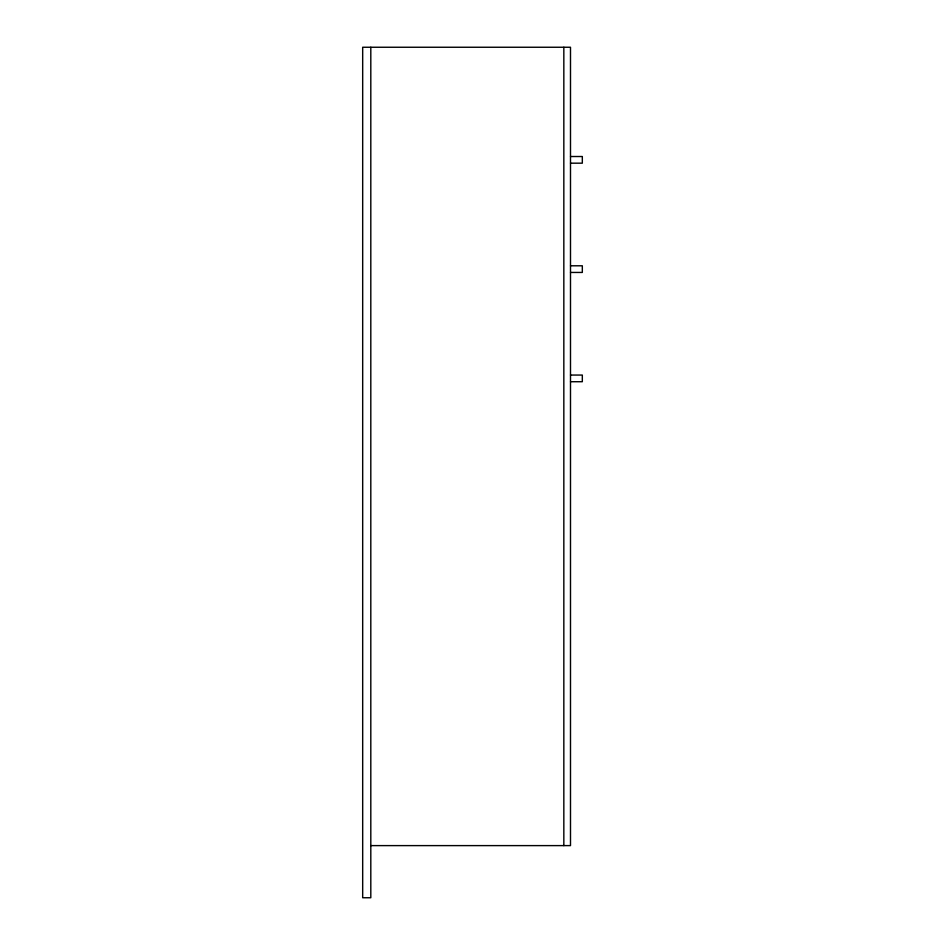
<?xml version="1.0" encoding="UTF-8"?>
<svg xmlns="http://www.w3.org/2000/svg" width="945" height="945" viewBox="0 0 945 945"><rect width="100%" height="100%" fill="white"/><g stroke="black" fill="none" stroke-linecap="round" stroke-linejoin="round"><path stroke-width="1.42" d="M570.532 156.516L582.321 156.516L582.321 163.178L570.532 163.178M570.532 265.793L582.321 265.793L582.321 272.443L570.532 272.443M570.532 375.059L582.321 375.059L582.321 381.721L570.532 381.721M370.806 845.61L570.496 845.61L570.496 47.25L362.679 47.25L362.679 897.75L370.806 897.75L370.806 47.25M563.834 47.25L563.834 845.61"/></g></svg>
